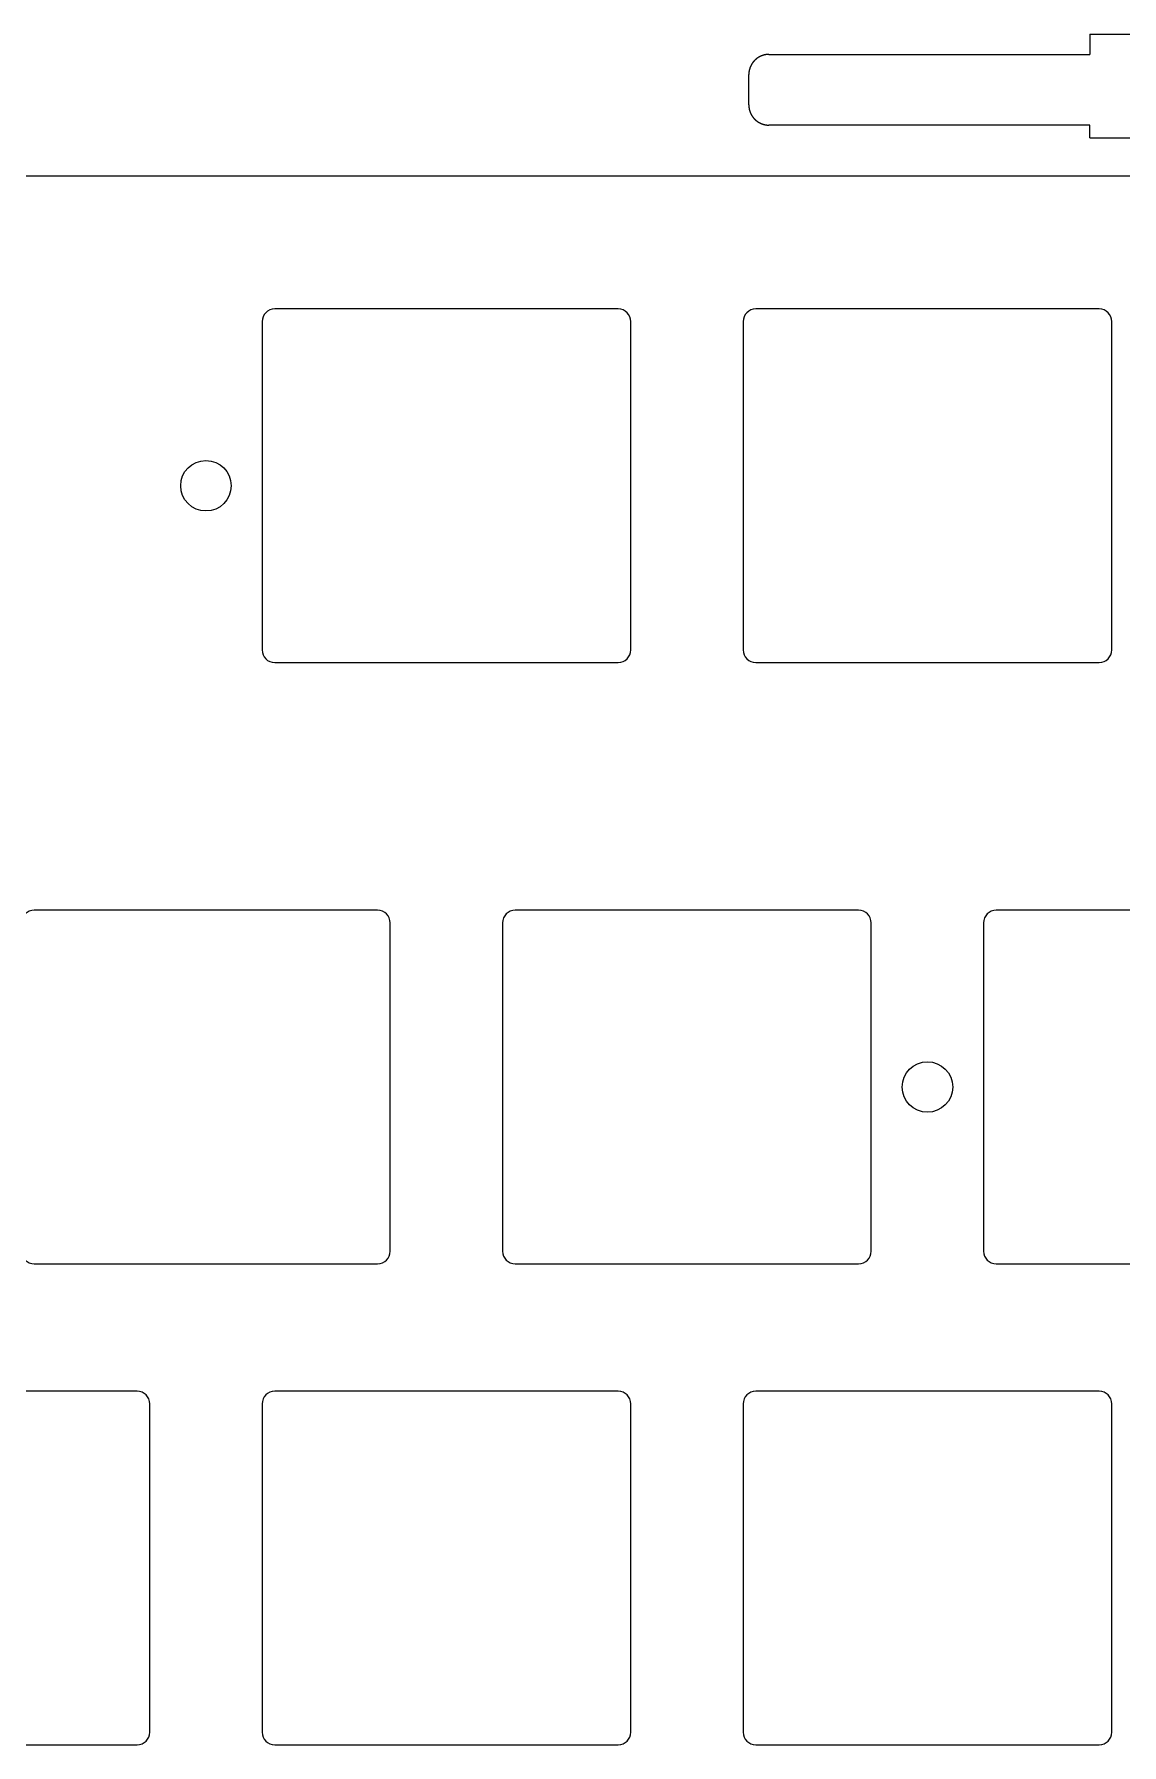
# Model space of a CAD drawing. Header units: millimetres. Extents: x -11 to 340, y -118 to 18.
# Drawn here: x 107.5 to 150.6, y -49.9 to 17.9 of the extents above; entities that cross this region are included whole.
import ezdxf

# ---------------------------------------------------------------- set-up
doc = ezdxf.new("R2010")
doc.units = ezdxf.units.MM
doc.header["$MEASUREMENT"] = 0
doc.layers.add('BLACK', color=7, linetype='CONTINUOUS')

msp = doc.modelspace()

# ---------------------------------------------------------------- linework, layer by layer
at = {"layer": 'BLACK', "linetype": 'Continuous'}
for p, q in [((149.3, 17.882529), (149.3, 17.082529)), ((149.3, 17.882529), (179.3, 17.882529)), ((136.142194, 16.938673), (136.135653, 16.934051)), ((136.14878, 16.943227), (136.142194, 16.938673)), ((136.155409, 16.947715), (136.14878, 16.943227)), ((136.162082, 16.952136), (136.155409, 16.947715)), ((136.168797, 16.956489), (136.162082, 16.952136)), ((136.175553, 16.960773), (136.168797, 16.956489)), ((136.182351, 16.964989), (136.175553, 16.960773)), ((136.189188, 16.969135), (136.182351, 16.964989)), ((136.196065, 16.973212), (136.189188, 16.969135)), ((136.202981, 16.977219), (136.196065, 16.973212)), ((136.209935, 16.981156), (136.202981, 16.977219)), ((136.216927, 16.985022), (136.209935, 16.981156)), ((136.223955, 16.988817), (136.216927, 16.985022)), ((136.231019, 16.992541), (136.223955, 16.988817)), ((136.238118, 16.996192), (136.231019, 16.992541)), ((136.245252, 16.999772), (136.238118, 16.996192)), ((136.25242, 17.00328), (136.245252, 16.999772)), ((136.259621, 17.006714), (136.25242, 17.00328)), ((136.266854, 17.010076), (136.259621, 17.006714)), ((136.274119, 17.013364), (136.266854, 17.010076)), ((136.281416, 17.016579), (136.274119, 17.013364)), ((136.288743, 17.01972), (136.281416, 17.016579)), ((136.2961, 17.022786), (136.288743, 17.01972)), ((136.303486, 17.025779), (136.2961, 17.022786)), ((136.310901, 17.028696), (136.303486, 17.025779)), ((136.318343, 17.031539), (136.310901, 17.028696)), ((136.325813, 17.034307), (136.318343, 17.031539)), ((136.33331, 17.036999), (136.325813, 17.034307)), ((136.340832, 17.039616), (136.33331, 17.036999)), ((136.34838, 17.042157), (136.340832, 17.039616)), ((136.355953, 17.044622), (136.34838, 17.042157)), ((136.36355, 17.047011), (136.355953, 17.044622)), ((136.37117, 17.049323), (136.36355, 17.047011)), ((136.378814, 17.051559), (136.37117, 17.049323)), ((136.38648, 17.053718), (136.378814, 17.051559)), ((136.394167, 17.055801), (136.38648, 17.053718)), ((136.401876, 17.057806), (136.394167, 17.055801)), ((136.409606, 17.059734), (136.401876, 17.057806)), ((136.417356, 17.061585), (136.409606, 17.059734)), ((136.425125, 17.063358), (136.417356, 17.061585)), ((136.432913, 17.065054), (136.425125, 17.063358)), ((136.44072, 17.066672), (136.432913, 17.065054)), ((136.448545, 17.068212), (136.44072, 17.066672)), ((136.456388, 17.069674), (136.448545, 17.068212)), ((136.464247, 17.071058), (136.456388, 17.069674)), ((136.472123, 17.072364), (136.464247, 17.071058)), ((136.480015, 17.073591), (136.472123, 17.072364)), ((136.487922, 17.07474), (136.480015, 17.073591)), ((136.495845, 17.07581), (136.487922, 17.07474)), ((136.503782, 17.076802), (136.495845, 17.07581)), ((136.511733, 17.077715), (136.503782, 17.076802)), ((136.519697, 17.078549), (136.511733, 17.077715)), ((136.527675, 17.079304), (136.519697, 17.078549)), ((136.535666, 17.07998), (136.527675, 17.079304)), ((136.543669, 17.080576), (136.535666, 17.07998)), ((136.551684, 17.081094), (136.543669, 17.080576)), ((136.55971, 17.081532), (136.551684, 17.081094)), ((136.567747, 17.081891), (136.55971, 17.081532)), ((136.575796, 17.08217), (136.567747, 17.081891)), ((136.583854, 17.082369), (136.575796, 17.08217)), ((136.591922, 17.082489), (136.583854, 17.082369)), ((136.6, 17.082529), (136.591922, 17.082489)), ((136.6, 17.082529), (149.3, 17.082529)), ((135.800014, 16.287302), (135.8, 16.283257)), ((135.8, 16.283257), (135.8, 16.282529)), ((135.8, 15.082529), (135.8, 16.282529)), ((135.800048, 16.291343), (135.800014, 16.287302)), ((135.800101, 16.295384), (135.800048, 16.291343)), ((135.800175, 16.29942), (135.800101, 16.295384)), ((135.800268, 16.303456), (135.800175, 16.29942)), ((135.800382, 16.307487), (135.800268, 16.303456)), ((135.800515, 16.311518), (135.800382, 16.307487)), ((135.800669, 16.315544), (135.800515, 16.311518)), ((135.800842, 16.31957), (135.800669, 16.315544)), ((135.801036, 16.32359), (135.800842, 16.31957)), ((135.801249, 16.327611), (135.801036, 16.32359)), ((135.801482, 16.331625), (135.801249, 16.327611)), ((135.801735, 16.33564), (135.801482, 16.331625)), ((135.802008, 16.339649), (135.801735, 16.33564)), ((135.802301, 16.343657), (135.802008, 16.339649)), ((135.802613, 16.34766), (135.802301, 16.343657)), ((135.802946, 16.351663), (135.802613, 16.34766)), ((135.803298, 16.35566), (135.802946, 16.351663)), ((135.80367, 16.359656), (135.803298, 16.35566)), ((135.804062, 16.363646), (135.80367, 16.359656)), ((135.804474, 16.367635), (135.804062, 16.363646)), ((135.804905, 16.371619), (135.804474, 16.367635)), ((135.805356, 16.375602), (135.804905, 16.371619)), ((135.805827, 16.379578), (135.805356, 16.375602)), ((135.806318, 16.383554), (135.805827, 16.379578)), ((135.806828, 16.387524), (135.806318, 16.383554)), ((135.807358, 16.391492), (135.806828, 16.387524)), ((135.807908, 16.395454), (135.807358, 16.391492)), ((135.808478, 16.399415), (135.807908, 16.395454)), ((135.809067, 16.40337), (135.808478, 16.399415)), ((135.809676, 16.407323), (135.809067, 16.40337)), ((135.810304, 16.41127), (135.809676, 16.407323)), ((135.810953, 16.415215), (135.810304, 16.41127)), ((135.81162, 16.419153), (135.810953, 16.415215)), ((135.812308, 16.42309), (135.81162, 16.419153)), ((135.813015, 16.427021), (135.812308, 16.42309)), ((135.813742, 16.430949), (135.813015, 16.427021)), ((135.814487, 16.434871), (135.813742, 16.430949)), ((135.815253, 16.43879), (135.814487, 16.434871)), ((135.816038, 16.442703), (135.815253, 16.43879)), ((135.816843, 16.446614), (135.816038, 16.442703)), ((135.817667, 16.450518), (135.816843, 16.446614)), ((135.818511, 16.454419), (135.817667, 16.450518)), ((135.819374, 16.458313), (135.818511, 16.454419)), ((135.820257, 16.462205), (135.819374, 16.458313)), ((135.821159, 16.46609), (135.820257, 16.462205)), ((135.82208, 16.469972), (135.821159, 16.46609)), ((135.823021, 16.473846), (135.82208, 16.469972)), ((135.823981, 16.477718), (135.823021, 16.473846)), ((135.824961, 16.481583), (135.823981, 16.477718)), ((135.82596, 16.485444), (135.824961, 16.481583)), ((135.826978, 16.489298), (135.82596, 16.485444)), ((135.828015, 16.493149), (135.826978, 16.489298)), ((135.829072, 16.496992), (135.828015, 16.493149)), ((135.830148, 16.500832), (135.829072, 16.496992)), ((135.831243, 16.504664), (135.830148, 16.500832)), ((135.832358, 16.508493), (135.831243, 16.504664)), ((135.833491, 16.512314), (135.832358, 16.508493)), ((135.834644, 16.516131), (135.833491, 16.512314)), ((135.835816, 16.51994), (135.834644, 16.516131)), ((135.837007, 16.523746), (135.835816, 16.51994)), ((135.838217, 16.527543), (135.837007, 16.523746)), ((135.839447, 16.531336), (135.838217, 16.527543)), ((135.840695, 16.535121), (135.839447, 16.531336)), ((135.841962, 16.538902), (135.840695, 16.535121)), ((135.843248, 16.542674), (135.841962, 16.538902)), ((135.844554, 16.546442), (135.843248, 16.542674)), ((135.845878, 16.550201), (135.844554, 16.546442)), ((135.847221, 16.553956), (135.845878, 16.550201)), ((135.848583, 16.557703), (135.847221, 16.553956)), ((135.849964, 16.561444), (135.848583, 16.557703)), ((135.851364, 16.565177), (135.849964, 16.561444)), ((135.852782, 16.568905), (135.851364, 16.565177)), ((135.854219, 16.572624), (135.852782, 16.568905)), ((135.855676, 16.576338), (135.854219, 16.572624)), ((135.85715, 16.580042), (135.855676, 16.576338)), ((135.858644, 16.583742), (135.85715, 16.580042)), ((135.860156, 16.587432), (135.858644, 16.583742)), ((135.861687, 16.591117), (135.860156, 16.587432)), ((135.863236, 16.594793), (135.861687, 16.591117)), ((135.864804, 16.598462), (135.863236, 16.594793)), ((135.86639, 16.602123), (135.864804, 16.598462)), ((135.867995, 16.605777), (135.86639, 16.602123)), ((135.869618, 16.609422), (135.867995, 16.605777)), ((135.87126, 16.613061), (135.869618, 16.609422)), ((135.87292, 16.61669), (135.87126, 16.613061)), ((135.874598, 16.620313), (135.87292, 16.61669)), ((135.876295, 16.623926), (135.874598, 16.620313)), ((135.87801, 16.627532), (135.876295, 16.623926)), ((135.879743, 16.631129), (135.87801, 16.627532)), ((135.881495, 16.634719), (135.879743, 16.631129)), ((135.883264, 16.638298), (135.881495, 16.634719)), ((135.885052, 16.641871), (135.883264, 16.638298)), ((135.886857, 16.645434), (135.885052, 16.641871)), ((135.888681, 16.648989), (135.886857, 16.645434)), ((135.890522, 16.652534), (135.888681, 16.648989)), ((135.892382, 16.656071), (135.890522, 16.652534)), ((135.894259, 16.659599), (135.892382, 16.656071)), ((135.896155, 16.663118), (135.894259, 16.659599)), ((135.898068, 16.666627), (135.896155, 16.663118)), ((135.899999, 16.670128), (135.898068, 16.666627)), ((135.901948, 16.673619), (135.899999, 16.670128)), ((135.903914, 16.677101), (135.901948, 16.673619)), ((135.905898, 16.680572), (135.903914, 16.677101)), ((135.9079, 16.684036), (135.905898, 16.680572)), ((135.909918, 16.687488), (135.9079, 16.684036)), ((135.911955, 16.690931), (135.909918, 16.687488)), ((135.914008, 16.694364), (135.911955, 16.690931)), ((135.91608, 16.697788), (135.914008, 16.694364)), ((135.918168, 16.7012), (135.91608, 16.697788)), ((135.920274, 16.704604), (135.918168, 16.7012)), ((135.922397, 16.707996), (135.920274, 16.704604)), ((135.924538, 16.711379), (135.922397, 16.707996)), ((135.926695, 16.714751), (135.924538, 16.711379)), ((135.928869, 16.718113), (135.926695, 16.714751)), ((135.93106, 16.721464), (135.928869, 16.718113)), ((135.933269, 16.724805), (135.93106, 16.721464)), ((135.935494, 16.728134), (135.933269, 16.724805)), ((135.937736, 16.731453), (135.935494, 16.728134)), ((135.939994, 16.73476), (135.937736, 16.731453)), ((135.94227, 16.738058), (135.939994, 16.73476)), ((135.944562, 16.741343), (135.94227, 16.738058)), ((135.946871, 16.744618), (135.944562, 16.741343)), ((135.949196, 16.747881), (135.946871, 16.744618)), ((135.951538, 16.751133), (135.949196, 16.747881)), ((135.953896, 16.754373), (135.951538, 16.751133)), ((135.95627, 16.757602), (135.953896, 16.754373)), ((135.958661, 16.760819), (135.95627, 16.757602)), ((135.961068, 16.764025), (135.958661, 16.760819)), ((135.963491, 16.767218), (135.961068, 16.764025)), ((135.96593, 16.7704), (135.963491, 16.767218)), ((135.968385, 16.773569), (135.96593, 16.7704)), ((135.970856, 16.776727), (135.968385, 16.773569)), ((135.973343, 16.779873), (135.970856, 16.776727)), ((135.975846, 16.783006), (135.973343, 16.779873)), ((135.978364, 16.786127), (135.975846, 16.783006)), ((135.980899, 16.789235), (135.978364, 16.786127)), ((135.983448, 16.792331), (135.980899, 16.789235)), ((135.986014, 16.795415), (135.983448, 16.792331)), ((135.988594, 16.798485), (135.986014, 16.795415)), ((135.991191, 16.801543), (135.988594, 16.798485)), ((135.993802, 16.804588), (135.991191, 16.801543)), ((135.996429, 16.80762), (135.993802, 16.804588)), ((135.999071, 16.810639), (135.996429, 16.80762)), ((136.001728, 16.813645), (135.999071, 16.810639)), ((136.0044, 16.816638), (136.001728, 16.813645)), ((136.007087, 16.819617), (136.0044, 16.816638)), ((136.009789, 16.822583), (136.007087, 16.819617)), ((136.012506, 16.825536), (136.009789, 16.822583)), ((136.015237, 16.828475), (136.012506, 16.825536)), ((136.017984, 16.831401), (136.015237, 16.828475)), ((136.020744, 16.834312), (136.017984, 16.831401)), ((136.02352, 16.83721), (136.020744, 16.834312)), ((136.026309, 16.840095), (136.02352, 16.83721)), ((136.029113, 16.842965), (136.026309, 16.840095)), ((136.031931, 16.845821), (136.029113, 16.842965)), ((136.03761, 16.851491), (136.031931, 16.845821)), ((136.043346, 16.857104), (136.03761, 16.851491)), ((136.049136, 16.86266), (136.043346, 16.857104)), ((136.054982, 16.868157), (136.049136, 16.86266)), ((136.060881, 16.873595), (136.054982, 16.868157)), ((136.066834, 16.878974), (136.060881, 16.873595)), ((136.07284, 16.884292), (136.066834, 16.878974)), ((136.078898, 16.889551), (136.07284, 16.884292)), ((136.085007, 16.894747), (136.078898, 16.889551)), ((136.091168, 16.899882), (136.085007, 16.894747)), ((136.097378, 16.904955), (136.091168, 16.899882)), ((136.103638, 16.909965), (136.097378, 16.904955)), ((136.109946, 16.914911), (136.103638, 16.909965)), ((136.116302, 16.919793), (136.109946, 16.914911)), ((136.122706, 16.924611), (136.116302, 16.919793)), ((136.129156, 16.929364), (136.122706, 16.924611)), ((136.135653, 16.934051), (136.129156, 16.929364)), ((135.8, 15.082529), (135.80004, 15.074451)), ((135.80004, 15.074451), (135.80016, 15.066383)), ((135.80016, 15.066383), (135.800359, 15.058325)), ((135.800359, 15.058325), (135.800638, 15.050276)), ((135.800638, 15.050276), (135.800997, 15.042239)), ((135.800997, 15.042239), (135.801435, 15.034213)), ((135.801435, 15.034213), (135.801953, 15.026198)), ((135.801953, 15.026198), (135.802549, 15.018195)), ((135.802549, 15.018195), (135.803225, 15.010204)), ((135.803225, 15.010204), (135.80398, 15.002226)), ((135.80398, 15.002226), (135.804814, 14.994262)), ((135.804814, 14.994262), (135.805727, 14.986311)), ((135.805727, 14.986311), (135.806719, 14.978374)), ((135.806719, 14.978374), (135.807789, 14.970451)), ((135.807789, 14.970451), (135.808938, 14.962544)), ((135.808938, 14.962544), (135.810165, 14.954652)), ((135.810165, 14.954652), (135.811471, 14.946776)), ((135.811471, 14.946776), (135.812855, 14.938917)), ((135.812855, 14.938917), (135.814317, 14.931074)), ((135.814317, 14.931074), (135.815857, 14.923249)), ((135.815857, 14.923249), (135.817475, 14.915442)), ((135.817475, 14.915442), (135.819171, 14.907654)), ((135.819171, 14.907654), (135.820944, 14.899884)), ((135.820944, 14.899884), (135.822795, 14.892135)), ((135.822795, 14.892135), (135.824723, 14.884405)), ((135.824723, 14.884405), (135.826728, 14.876696)), ((135.826728, 14.876696), (135.828811, 14.869008)), ((135.828811, 14.869008), (135.83097, 14.861343)), ((135.83097, 14.861343), (135.833206, 14.853699)), ((135.833206, 14.853699), (135.835518, 14.846079)), ((135.835518, 14.846079), (135.837907, 14.838482)), ((135.837907, 14.838482), (135.840372, 14.830909)), ((135.840372, 14.830909), (135.842913, 14.823361)), ((135.842913, 14.823361), (135.84553, 14.815839)), ((135.84553, 14.815839), (135.848222, 14.808342)), ((135.848222, 14.808342), (135.85099, 14.800872)), ((135.85099, 14.800872), (135.853833, 14.79343)), ((135.853833, 14.79343), (135.85675, 14.786015)), ((135.85675, 14.786015), (135.859743, 14.778629)), ((135.859743, 14.778629), (135.862809, 14.771272)), ((135.862809, 14.771272), (135.86595, 14.763945)), ((135.86595, 14.763945), (135.869165, 14.756648)), ((135.869165, 14.756648), (135.872453, 14.749383)), ((135.872453, 14.749383), (135.875815, 14.74215)), ((135.875815, 14.74215), (135.879249, 14.734949)), ((135.879249, 14.734949), (135.882757, 14.727781)), ((135.882757, 14.727781), (135.886337, 14.720647)), ((135.886337, 14.720647), (135.889988, 14.713548)), ((135.889988, 14.713548), (135.893712, 14.706484)), ((135.893712, 14.706484), (135.897507, 14.699456)), ((135.897507, 14.699456), (135.901373, 14.692464)), ((135.901373, 14.692464), (135.90531, 14.68551)), ((135.90531, 14.68551), (135.909317, 14.678594)), ((135.909317, 14.678594), (135.913394, 14.671717)), ((135.913394, 14.671717), (135.91754, 14.66488)), ((135.91754, 14.66488), (135.921756, 14.658082)), ((135.921756, 14.658082), (135.92604, 14.651326)), ((135.92604, 14.651326), (135.930393, 14.644611)), ((135.930393, 14.644611), (135.934814, 14.637938)), ((135.934814, 14.637938), (135.939301, 14.631309)), ((135.939301, 14.631309), (135.943856, 14.624723)), ((135.943856, 14.624723), (135.948478, 14.618182)), ((135.948478, 14.618182), (135.953165, 14.611685)), ((135.953165, 14.611685), (135.957918, 14.605235)), ((135.957918, 14.605235), (135.962736, 14.598832)), ((135.962736, 14.598832), (135.967618, 14.592475)), ((135.967618, 14.592475), (135.972564, 14.586167)), ((135.972564, 14.586167), (135.977574, 14.579907)), ((135.977574, 14.579907), (135.982647, 14.573697)), ((135.982647, 14.573697), (135.987782, 14.567537)), ((135.987782, 14.567537), (135.992978, 14.561427)), ((135.992978, 14.561427), (135.998236, 14.555369)), ((135.998236, 14.555369), (136.003555, 14.549363)), ((136.003555, 14.549363), (136.008934, 14.54341)), ((136.008934, 14.54341), (136.014372, 14.537511)), ((136.014372, 14.537511), (136.019869, 14.531665)), ((136.019869, 14.531665), (136.025425, 14.525875)), ((136.025425, 14.525875), (136.031038, 14.52014)), ((136.031038, 14.52014), (136.036708, 14.514461)), ((136.036708, 14.514461), (136.039564, 14.511642)), ((136.039564, 14.511642), (136.042434, 14.508838)), ((136.042434, 14.508838), (136.045318, 14.506049)), ((136.045318, 14.506049), (136.048217, 14.503273)), ((136.048217, 14.503273), (136.051128, 14.500513)), ((136.051128, 14.500513), (136.054054, 14.497766)), ((136.054054, 14.497766), (136.056993, 14.495035)), ((136.056993, 14.495035), (136.059946, 14.492318)), ((136.059946, 14.492318), (136.062912, 14.489616)), ((136.062912, 14.489616), (136.065891, 14.486929)), ((136.065891, 14.486929), (136.068884, 14.484257)), ((136.068884, 14.484257), (136.07189, 14.4816)), ((136.07189, 14.4816), (136.074909, 14.478958)), ((136.074909, 14.478958), (136.077941, 14.476331)), ((136.077941, 14.476331), (136.080986, 14.47372)), ((136.080986, 14.47372), (136.084044, 14.471123)), ((136.084044, 14.471123), (136.087114, 14.468543)), ((136.087114, 14.468543), (136.090198, 14.465977)), ((136.090198, 14.465977), (136.093294, 14.463428)), ((136.093294, 14.463428), (136.096402, 14.460893)), ((136.096402, 14.460893), (136.099523, 14.458375)), ((136.099523, 14.458375), (136.102656, 14.455872)), ((136.102656, 14.455872), (136.105802, 14.453385)), ((136.105802, 14.453385), (136.108959, 14.450914)), ((136.108959, 14.450914), (136.112129, 14.448459)), ((136.112129, 14.448459), (136.115311, 14.44602)), ((136.115311, 14.44602), (136.118504, 14.443597)), ((136.118504, 14.443597), (136.12171, 14.44119)), ((136.12171, 14.44119), (136.124927, 14.438799)), ((136.124927, 14.438799), (136.128156, 14.436425)), ((136.128156, 14.436425), (136.131396, 14.434067)), ((136.131396, 14.434067), (136.134648, 14.431725)), ((136.134648, 14.431725), (136.137911, 14.4294)), ((136.137911, 14.4294), (136.141186, 14.427091)), ((136.141186, 14.427091), (136.144471, 14.424799)), ((136.144471, 14.424799), (136.147769, 14.422523)), ((136.147769, 14.422523), (136.151076, 14.420265)), ((136.151076, 14.420265), (136.154395, 14.418023)), ((136.154395, 14.418023), (136.157724, 14.415798)), ((136.157724, 14.415798), (136.161065, 14.413589)), ((136.161065, 14.413589), (136.164416, 14.411398)), ((136.164416, 14.411398), (136.167778, 14.409224)), ((136.167778, 14.409224), (136.17115, 14.407067)), ((136.17115, 14.407067), (136.174533, 14.404926)), ((136.174533, 14.404926), (136.177925, 14.402804)), ((136.177925, 14.402804), (136.181329, 14.400697)), ((136.181329, 14.400697), (136.184741, 14.398609)), ((136.184741, 14.398609), (136.188165, 14.396538)), ((136.188165, 14.396538), (136.191598, 14.394484)), ((136.191598, 14.394484), (136.195041, 14.392447)), ((136.195041, 14.392447), (136.198493, 14.390429)), ((136.198493, 14.390429), (136.201957, 14.388427)), ((136.201957, 14.388427), (136.205428, 14.386443)), ((136.205428, 14.386443), (136.20891, 14.384477)), ((136.20891, 14.384477), (136.212401, 14.382528)), ((136.212401, 14.382528), (136.215902, 14.380597)), ((136.215902, 14.380597), (136.219411, 14.378684)), ((136.219411, 14.378684), (136.22293, 14.376789)), ((136.22293, 14.376789), (136.226457, 14.374911)), ((136.226457, 14.374911), (136.229995, 14.373051)), ((136.229995, 14.373051), (136.23354, 14.37121)), ((136.23354, 14.37121), (136.237095, 14.369386)), ((136.237095, 14.369386), (136.240658, 14.367581)), ((136.240658, 14.367581), (136.244231, 14.365793)), ((136.244231, 14.365793), (136.24781, 14.364024)), ((136.24781, 14.364024), (136.2514, 14.362272)), ((136.2514, 14.362272), (136.254997, 14.360539)), ((136.254997, 14.360539), (136.258603, 14.358824)), ((136.258603, 14.358824), (136.262216, 14.357127)), ((136.262216, 14.357127), (136.265839, 14.355449)), ((136.265839, 14.355449), (136.269468, 14.353789)), ((136.269468, 14.353789), (136.273107, 14.352147)), ((136.273107, 14.352147), (136.276752, 14.350524)), ((136.276752, 14.350524), (136.280406, 14.348919)), ((136.280406, 14.348919), (136.284067, 14.347333)), ((136.284067, 14.347333), (136.287736, 14.345765)), ((136.287736, 14.345765), (136.291412, 14.344216)), ((136.291412, 14.344216), (136.295097, 14.342685)), ((136.295097, 14.342685), (136.298787, 14.341173)), ((136.298787, 14.341173), (136.302487, 14.339679)), ((136.302487, 14.339679), (136.306191, 14.338205)), ((136.306191, 14.338205), (136.309905, 14.336748)), ((136.309905, 14.336748), (136.313624, 14.335311)), ((136.313624, 14.335311), (136.317352, 14.333893)), ((136.317352, 14.333893), (136.321085, 14.332493)), ((136.321085, 14.332493), (136.324826, 14.331112)), ((136.324826, 14.331112), (136.328573, 14.32975)), ((136.328573, 14.32975), (136.332328, 14.328407)), ((136.332328, 14.328407), (136.336087, 14.327083)), ((136.336087, 14.327083), (136.339855, 14.325777)), ((136.339855, 14.325777), (136.343627, 14.324491)), ((136.343627, 14.324491), (136.347408, 14.323224)), ((136.347408, 14.323224), (136.351193, 14.321976)), ((136.351193, 14.321976), (136.354986, 14.320746)), ((136.354986, 14.320746), (136.358783, 14.319536)), ((136.358783, 14.319536), (136.362589, 14.318345)), ((136.362589, 14.318345), (136.366398, 14.317173)), ((136.366398, 14.317173), (136.370215, 14.31602)), ((136.370215, 14.31602), (136.374036, 14.314887)), ((136.374036, 14.314887), (136.377865, 14.313772)), ((136.377865, 14.313772), (136.381697, 14.312677)), ((136.381697, 14.312677), (136.385537, 14.311601)), ((136.385537, 14.311601), (136.38938, 14.310544)), ((136.38938, 14.310544), (136.393231, 14.309507)), ((136.393231, 14.309507), (136.397085, 14.308489)), ((136.397085, 14.308489), (136.400946, 14.30749)), ((136.400946, 14.30749), (136.404811, 14.30651)), ((136.404811, 14.30651), (136.408683, 14.30555)), ((136.408683, 14.30555), (136.412557, 14.304609)), ((136.412557, 14.304609), (136.416439, 14.303688)), ((136.416439, 14.303688), (136.420324, 14.302786)), ((136.420324, 14.302786), (136.424216, 14.301903)), ((136.424216, 14.301903), (136.42811, 14.30104)), ((136.42811, 14.30104), (136.432012, 14.300196)), ((136.432012, 14.300196), (136.435915, 14.299372)), ((136.435915, 14.299372), (136.439826, 14.298567)), ((136.439826, 14.298567), (136.443739, 14.297782)), ((136.443739, 14.297782), (136.447658, 14.297016)), ((136.447658, 14.297016), (136.45158, 14.296271)), ((136.45158, 14.296271), (136.455508, 14.295544)), ((136.455508, 14.295544), (136.459439, 14.294837)), ((136.459439, 14.294837), (136.463376, 14.294149)), ((136.463376, 14.294149), (136.467314, 14.293482)), ((136.467314, 14.293482), (136.471259, 14.292833)), ((136.471259, 14.292833), (136.475206, 14.292205)), ((136.475206, 14.292205), (136.479159, 14.291596)), ((136.479159, 14.291596), (136.483114, 14.291007)), ((136.483114, 14.291007), (136.487075, 14.290437)), ((136.487075, 14.290437), (136.491037, 14.289887)), ((136.491037, 14.289887), (136.495005, 14.289357)), ((136.495005, 14.289357), (136.498975, 14.288847)), ((136.498975, 14.288847), (136.502951, 14.288356)), ((136.502951, 14.288356), (136.506927, 14.287885)), ((136.506927, 14.287885), (136.51091, 14.287434)), ((136.51091, 14.287434), (136.514894, 14.287003)), ((136.514894, 14.287003), (136.518883, 14.286591)), ((136.518883, 14.286591), (136.522873, 14.286199)), ((136.522873, 14.286199), (136.526869, 14.285827)), ((136.526869, 14.285827), (136.530866, 14.285475)), ((136.530866, 14.285475), (136.534869, 14.285142)), ((136.534869, 14.285142), (136.538872, 14.28483)), ((136.538872, 14.28483), (136.54288, 14.284537)), ((136.54288, 14.284537), (136.546889, 14.284264)), ((136.546889, 14.284264), (136.550904, 14.284011)), ((136.550904, 14.284011), (136.554919, 14.283778)), ((136.554919, 14.283778), (136.558939, 14.283565)), ((136.558939, 14.283565), (136.562959, 14.283371)), ((136.562959, 14.283371), (136.566985, 14.283198)), ((136.566985, 14.283198), (136.571011, 14.283044)), ((136.571011, 14.283044), (136.575042, 14.282911)), ((136.575042, 14.282911), (136.579073, 14.282797)), ((136.579073, 14.282797), (136.583109, 14.282704)), ((136.583109, 14.282704), (136.587145, 14.28263)), ((136.587145, 14.28263), (136.591186, 14.282577)), ((136.591186, 14.282577), (136.595227, 14.282543)), ((136.595227, 14.282543), (136.599272, 14.282529)), ((136.599272, 14.282529), (136.6, 14.282529)), ((149.3, 14.282529), (136.6, 14.282529)), ((149.3, 13.78), (149.3, 14.282529)), ((149.3, 13.78), (156.05, 13.78)), ((28.3, 12.28), (156.05, 12.28)), ((130.625, 7), (117.025, 7)), ((149.675, 7), (136.075, 7)), ((116.525, 6.5), (116.525, -6.5)), ((131.125, -6.5), (131.125, 6.5)), ((135.575, 6.5), (135.575, -6.5)), ((150.175, -6.5), (150.175, 6.5)), ((117.025, -7), (130.625, -7)), ((136.075, -7), (149.675, -7)), ((121.1, -16.8125), (107.5, -16.8125)), ((140.15, -16.8125), (126.55, -16.8125)), ((159.2, -16.8125), (145.6, -16.8125)), ((121.6, -30.3125), (121.6, -17.3125)), ((126.05, -17.3125), (126.05, -30.3125)), ((140.65, -30.3125), (140.65, -17.3125)), ((145.1, -17.3125), (145.1, -30.3125)), ((107.5, -30.8125), (121.1, -30.8125)), ((126.55, -30.8125), (140.15, -30.8125)), ((145.6, -30.8125), (159.2, -30.8125)), ((111.575, -35.8625), (97.975, -35.8625)), ((130.625, -35.8625), (117.025, -35.8625)), ((149.675, -35.8625), (136.075, -35.8625)), ((112.075, -49.3625), (112.075, -36.3625)), ((116.525, -36.3625), (116.525, -49.3625)), ((131.125, -49.3625), (131.125, -36.3625)), ((135.575, -36.3625), (135.575, -49.3625)), ((150.175, -49.3625), (150.175, -36.3625)), ((97.975, -49.8625), (111.575, -49.8625)), ((117.025, -49.8625), (130.625, -49.8625)), ((136.075, -49.8625), (149.675, -49.8625))]:
    msp.add_line(p, q, dxfattribs=at)
at = {"layer": 'BLACK'}
for centre in [(114.3, 0), (142.875, -23.8125)]:
    msp.add_circle(centre, 1, dxfattribs=at)
for centre, start, end in [((117.025, 6.5), 90, 180), ((130.625, 6.5), 0, 90), ((136.075, 6.5), 90, 180), ((149.675, 6.5), 0, 90), ((117.025, -6.5), 180, 270), ((130.625, -6.5), 270, 0), ((136.075, -6.5), 180, 270), ((149.675, -6.5), 270, 0), ((107.5, -17.3125), 90, 180), ((121.1, -17.3125), 0, 90), ((126.55, -17.3125), 90, 180), ((140.15, -17.3125), 0, 90), ((145.6, -17.3125), 90, 180), ((107.5, -30.3125), 180, 270), ((121.1, -30.3125), 270, 0), ((126.55, -30.3125), 180, 270), ((140.15, -30.3125), 270, 0), ((145.6, -30.3125), 180, 270), ((111.575, -36.3625), 0, 90), ((117.025, -36.3625), 90, 180), ((130.625, -36.3625), 0, 90), ((136.075, -36.3625), 90, 180), ((149.675, -36.3625), 0, 90), ((111.575, -49.3625), 270, 0), ((117.025, -49.3625), 180, 270), ((130.625, -49.3625), 270, 0), ((136.075, -49.3625), 180, 270), ((149.675, -49.3625), 270, 0)]:
    msp.add_arc(centre, 0.5, start, end, dxfattribs=at)

doc.saveas('drawing.dxf')
